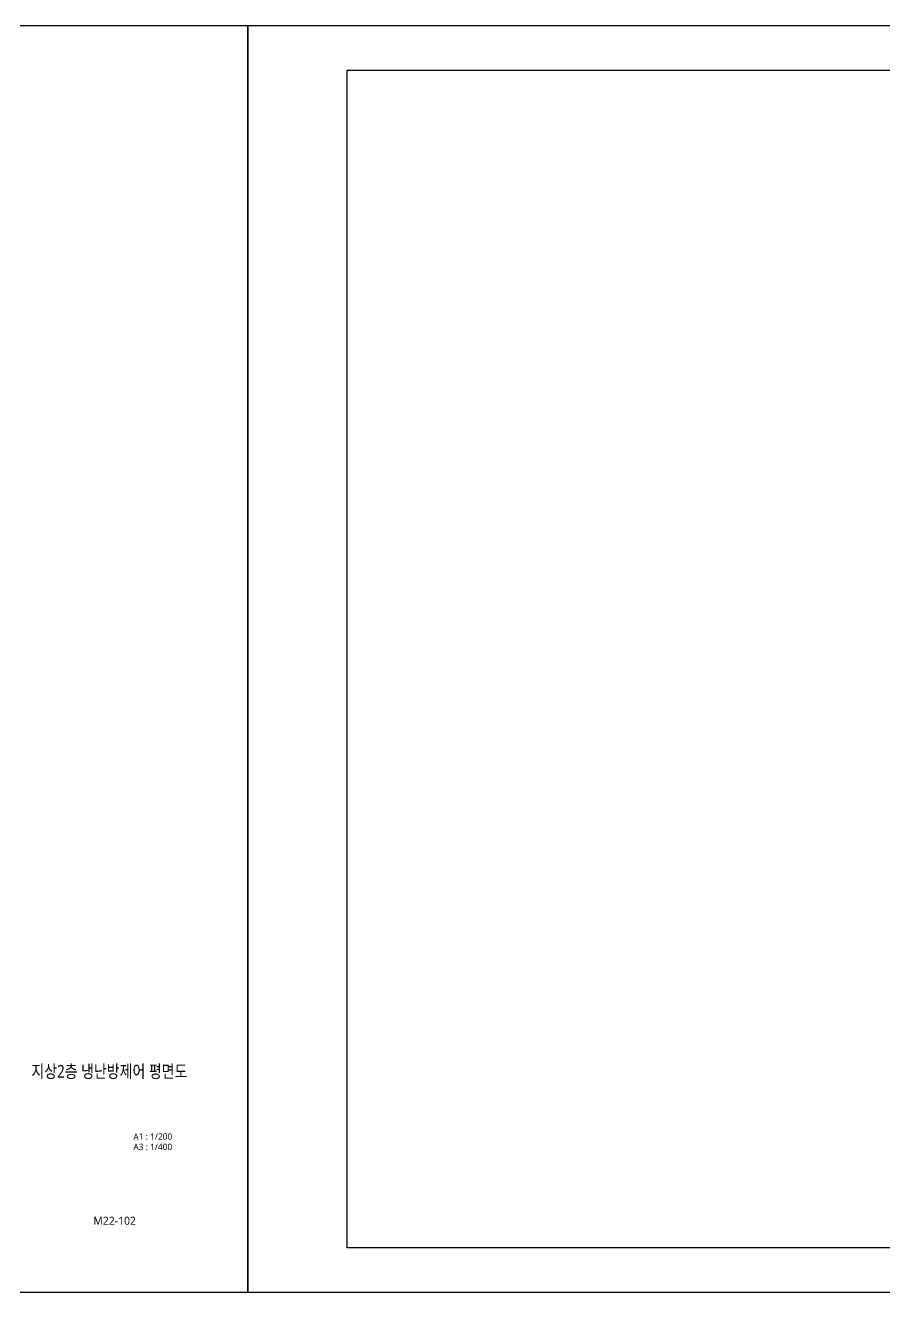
# Model space of a CAD drawing. Header units: millimetres. Extents: x 0 to 504600, y 0 to 118800.
# Drawn here: x 315533 to 396076, y 0 to 118800 of the extents above; entities that cross this region are included whole.
import ezdxf
from ezdxf.enums import TextEntityAlignment as Align

# ---------------------------------------------------------------- set-up
doc = ezdxf.new("R2010")
doc.units = ezdxf.units.MM
doc.header["$LTSCALE"] = 200
doc.layers.get('DEFPOINTS').update_dxf_attribs({"color": 137})
for name, color, linetype in [('TEXT', 3, 'Continuous'), ('WALL-D', 3, 'Continuous'), ('XR-SHEET$1$SHT', 5, 'Continuous')]:
    doc.layers.add(name, color=color, linetype=linetype)
doc.styles.add('스타일1', font='malgun.ttf')

# ---------------------------------------------------------------- blocks, each defined once
blk = doc.blocks.new('sheet-line')
at = {"layer": 'DEFPOINTS'}
blk.add_lwpolyline([(168200, -356400), (0, -356400), (0, -237600), (168200, -237600)], close=True, dxfattribs=at)

msp = doc.modelspace()

# ---------------------------------------------------------------- linework, layer by layer
at = {"layer": 'DEFPOINTS'}
msp.add_lwpolyline([(345700, 114600), (483100, 114600), (483100, 4200), (345700, 4200)], close=True, dxfattribs=at)
msp.add_lwpolyline([(345700, 114600), (483100, 114600), (483100, 4200), (345700, 4200)], close=True, dxfattribs=at)

# ---------------------------------------------------------------- block references
at = {"layer": 'WALL-D'}
for p in [(168200, 356400), (168200, 356400), (336400, 356400), (336400, 356400)]:
    msp.add_blockref('sheet-line', p, dxfattribs=at)

# ---------------------------------------------------------------- texts
at = {"layer": 'TEXT', "color": 3, "style": '스타일1', "width": 0.8}
msp.add_text('지상2층 냉난방제어 평면도', height=1200, dxfattribs=at).set_placement((323408, 20745), align=Align.MIDDLE_CENTER)
at = {"layer": 'TEXT', "color": 3, "style": '스타일1'}
msp.add_text('M22-102', height=750, dxfattribs=at).set_placement((323904, 6741), align=Align.MIDDLE_CENTER)
at = {"layer": 'XR-SHEET$1$SHT', "color": 3, "style": '스타일1'}
for s, p in [('A1 : 1/200', (327478, 14634)), ('A3 : 1/400', (327478, 13662))]:
    msp.add_text(s, height=600, dxfattribs=at).set_placement(p, align=Align.MIDDLE_CENTER)

doc.saveas('drawing.dxf')
